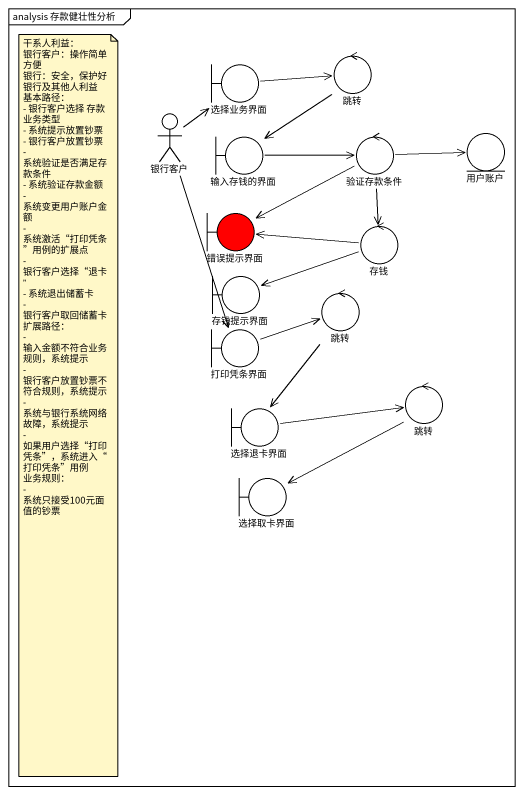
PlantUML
@startuml
mainframe analysis 存款健壮性分析
boundary 选择业务界面
control 跳转
actor 银行客户
boundary 输入存钱的界面
control 验证存款条件
entity 用户账户
boundary 错误提示界面 #FF0000
control 存钱
boundary 存钱提示界面
control "跳转" as 跳转_2
boundary 打印凭条界面
control "跳转" as 跳转_3
boundary 选择退卡界面
boundary 选择取卡界面
选择业务界面 -right-> 跳转
跳转 --> 输入存钱的界面
银行客户 -up-> 选择业务界面
银行客户 --> 打印凭条界面
输入存钱的界面 -right-> 验证存款条件
验证存款条件 -right-> 用户账户
验证存款条件 -left-> 错误提示界面
验证存款条件 --> 存钱
存钱 -left-> 错误提示界面
存钱 -left-> 存钱提示界面
跳转_2 --> 选择退卡界面
打印凭条界面 -right-> 跳转_2
跳转_3 -left-> 选择取卡界面
选择退卡界面 -right-> 跳转_3
note as N1
  干系人利益：
  银行客户：操作简单方便
  银行：安全，保护好银行及其他人利益
  基本路径：
  - 银行客户选择 存款 业务类型
  - 系统提示放置钞票
  - 银行客户放置钞票
  - 系统验证是否满足存款条件
  - 系统验证存款金额
  - 系统变更用户账户金额
  - 系统激活“打印凭条”用例的扩展点
  - 银行客户选择“退卡”
  - 系统退出储蓄卡
  - 银行客户取回储蓄卡
  扩展路径：
  - 输入金额不符合业务规则，系统提示
  - 银行客户放置钞票不符合规则，系统提示
  - 系统与银行系统网络故障，系统提示
  - 如果用户选择“打印凭条”，系统进入“打印凭条”用例
  业务规则：
  - 系统只接受100元面值的钞票
end note
@enduml
